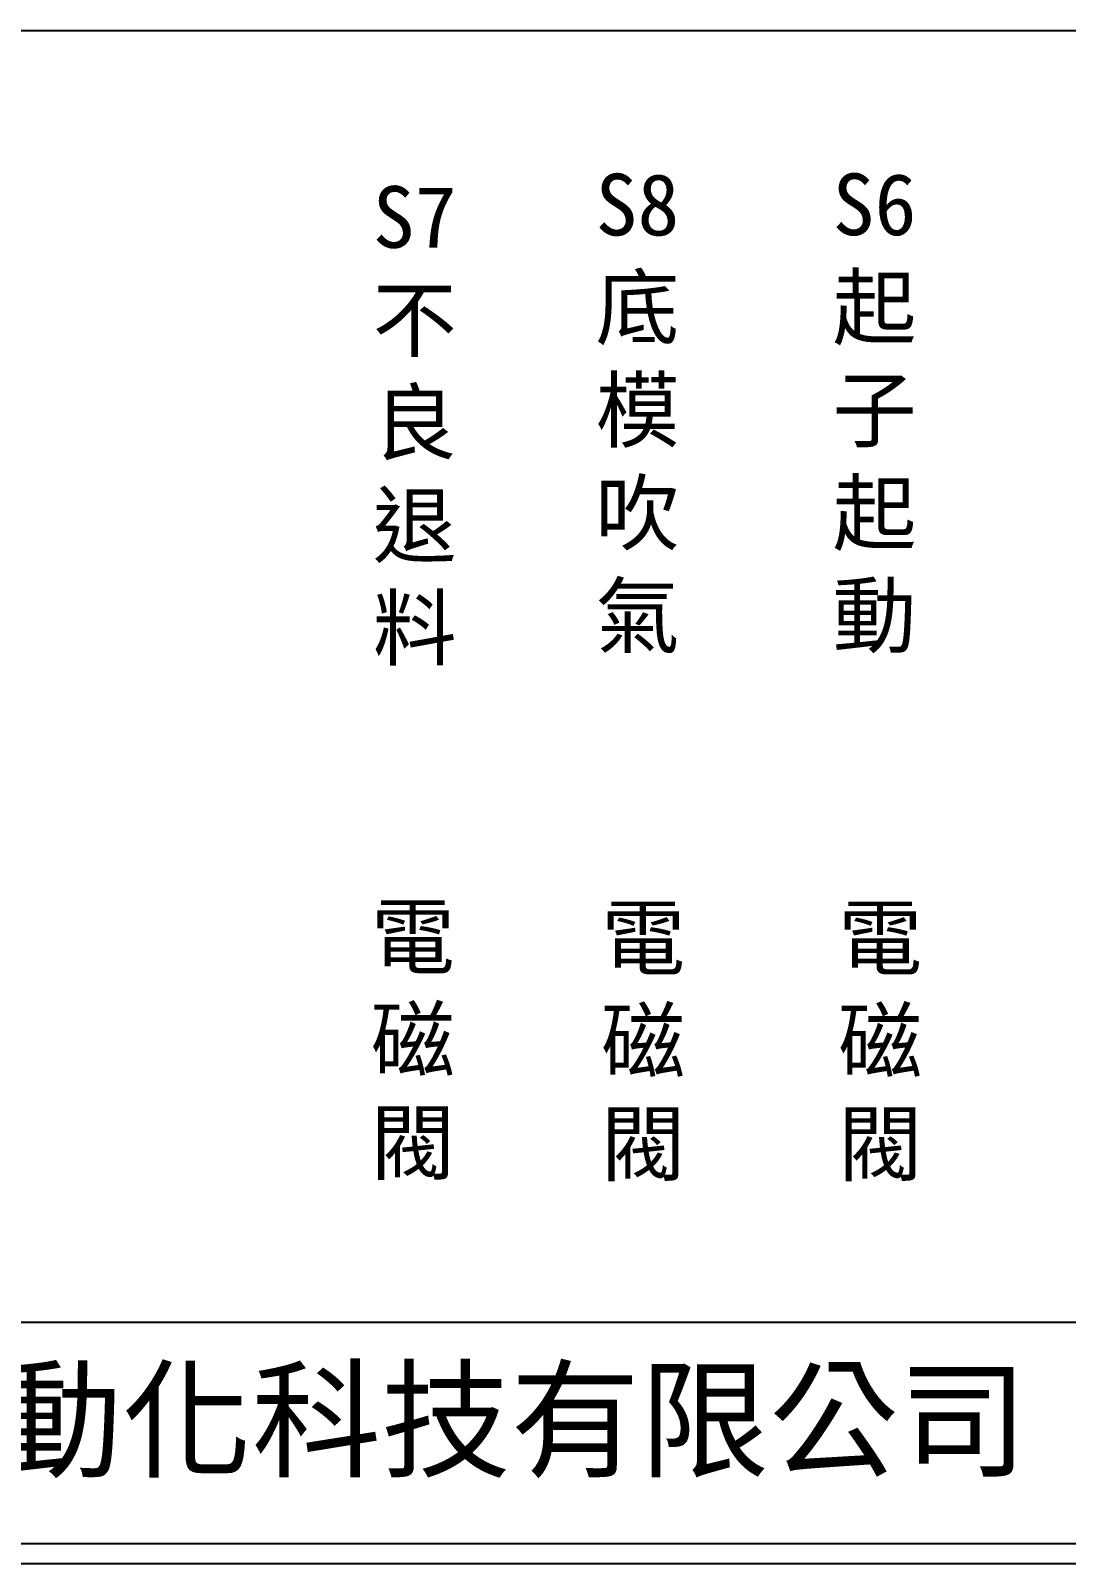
# Model space of a CAD drawing. Extents: x 926 to 1213, y 3 to 207.
# Drawn here: x 991.3 to 1056.8, y 3 to 100 of the extents above; entities that cross this region are included whole.
import ezdxf

# ---------------------------------------------------------------- set-up
doc = ezdxf.new("R2010")
doc.units = 0
doc.layers.add('圖框層', color=7, linetype='CONTINUOUS')
doc.layers.add('標尺寸層', color=3, linetype='CONTINUOUS')
doc.styles.add('CNS', font='romanc.shx', dxfattribs={"bigfont": 'chineset.shx'})
doc.styles.add('STSL', font='kaiu.ttf')

msp = doc.modelspace()

# ---------------------------------------------------------------- linework, layer by layer
at = {"layer": '圖框層', "color": 7}
for p, q in [((926.992, 18.25), (1211.493, 18.25)), ((926.992, 4.25), (1211.493, 4.25)), ((925.742, 3), (1212.742, 3))]:
    msp.add_line(p, q, dxfattribs=at)
at = {"layer": '標尺寸層', "color": 7}
msp.add_line((930.49, 99.958), (1208.361, 99.958), dxfattribs=at)

# ---------------------------------------------------------------- texts
at = {"layer": '圖框層', "color": 4, "style": 'STSL'}
msp.add_text('泓陞自動化科技有限公司', height=6, dxfattribs=at).set_placement((964.346, 9.076))
at = {"layer": '標尺寸層', "color": 7, "char_height": 3.9, "attachment_point": 5, "style": 'CNS'}
for s, insert, width in [('{\\fDFKai-SB|b0|i0|c136|p65;S7不良退料}', (1015.57, 74.958), 4.96081), ('{\\fDFKai-SB|b0|i0|c136|p65;S8底模吹氣}', (1029.666, 75.742), 4.96081), ('{\\fDFKai-SB|b0|i0|c136|p65;S6起子起動}', (1044.666, 75.742), 4.96081), ('{\\fDFKai-SB|b0|i0|c136|p65;電磁閥}', (1015.456, 35.916), 8.6627), ('{\\fDFKai-SB|b0|i0|c136|p65;電磁閥}', (1030.028, 35.841), 8.6627), ('{\\fDFKai-SB|b0|i0|c136|p65;電磁閥}', (1045.028, 35.841), 8.6627)]:
    msp.add_mtext(s, dxfattribs=dict(at, insert=insert, width=width))

doc.saveas('drawing.dxf')
